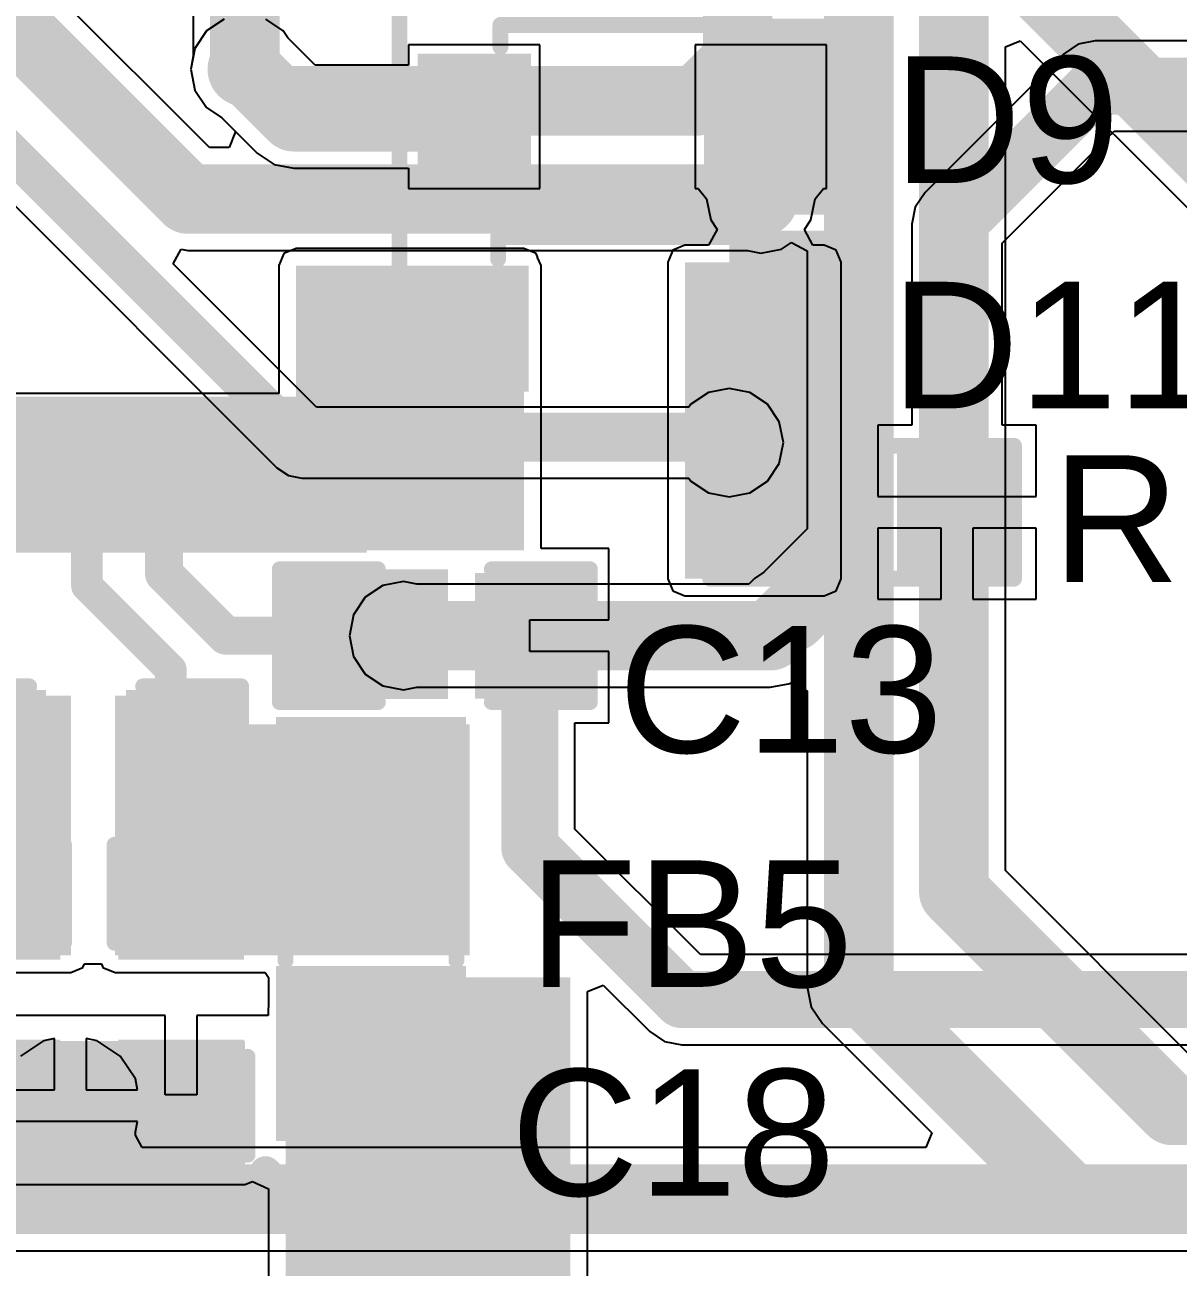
# Model space of a CAD drawing. Header units: millimetres. Extents: x -0.25 to 4.68, y -0.29 to 2.93.
# Drawn here: x 2.3955 to 2.7599, y 0.4534 to 0.846 of the extents above; entities that cross this region are included whole.
import ezdxf

# ---------------------------------------------------------------- set-up
doc = ezdxf.new("R2010")
doc.units = ezdxf.units.MM
doc.header["$MEASUREMENT"] = 0
for name, color, linetype in [('BottomLayer', 5, 'Continuous'), ('BottomSolder', 6, 'Continuous'), ('Mechanical1', 6, 'Continuous'), ('TopLayer', 1, 'Continuous'), ('TopOverlay', 2, 'Continuous'), ('TopPaste', 8, 'Continuous'), ('TopSolder', 216, 'Continuous'), ('ViaHoleLayer', 16, 'Continuous')]:
    doc.layers.add(name, color=color, linetype=linetype)
doc.styles.add('Arial', font='', dxfattribs={"height": 0.2})
doc.styles.get('Arial').set_extended_font_data('Arial')

# ---------------------------------------------------------------- blocks, each defined once
blk = doc.blocks.new('14_TSSOP_49')
at = {"layer": 'TopLayer'}
for points in [[(-0.12992, 0.08563), (-0.08858, 0.08563), (-0.08858, 0.06791), (-0.12992, 0.06791)], [(0.08858, 0.08563), (0.12992, 0.08563), (0.12992, 0.06791), (0.08858, 0.06791)], [(-0.12992, 0.06004), (-0.08858, 0.06004), (-0.08858, 0.04232), (-0.12992, 0.04232)], [(0.08858, 0.06004), (0.12992, 0.06004), (0.12992, 0.04232), (0.08858, 0.04232)], [(-0.12992, 0.03445), (-0.08858, 0.03445), (-0.08858, 0.01673), (-0.12992, 0.01673)], [(0.08858, 0.03445), (0.12992, 0.03445), (0.12992, 0.01673), (0.08858, 0.01673)], [(-0.12992, 0.00886), (-0.08858, 0.00886), (-0.08858, -0.00886), (-0.12992, -0.00886)], [(0.08858, 0.00886), (0.12992, 0.00886), (0.12992, -0.00886), (0.08858, -0.00886)], [(-0.12992, -0.01673), (-0.08858, -0.01673), (-0.08858, -0.03445), (-0.12992, -0.03445)], [(0.08858, -0.01673), (0.12992, -0.01673), (0.12992, -0.03445), (0.08858, -0.03445)], [(-0.12992, -0.04232), (-0.08858, -0.04232), (-0.08858, -0.06004), (-0.12992, -0.06004)], [(0.08858, -0.04232), (0.12992, -0.04232), (0.12992, -0.06004), (0.08858, -0.06004)], [(-0.12992, -0.06791), (-0.08858, -0.06791), (-0.08858, -0.08563), (-0.12992, -0.08563)], [(0.08858, -0.06791), (0.12992, -0.06791), (0.12992, -0.08563), (0.08858, -0.08563)]]:
    blk.add_hatch(color=1, dxfattribs=at).paths.add_polyline_path(points)
at = {"layer": 'TopOverlay'}
blk.add_hatch(color=2, dxfattribs=at).paths.add_polyline_path([(-0.08404, 0.068), (-0.07304, 0.068), (-0.07304, 0.086), (-0.08404, 0.086)])
at = {"layer": 'TopPaste'}
for points in [[(-0.12992, 0.08563), (-0.08858, 0.08563), (-0.08858, 0.06791), (-0.12992, 0.06791)], [(0.08858, 0.08563), (0.12992, 0.08563), (0.12992, 0.06791), (0.08858, 0.06791)], [(-0.12992, 0.06004), (-0.08858, 0.06004), (-0.08858, 0.04232), (-0.12992, 0.04232)], [(0.08858, 0.06004), (0.12992, 0.06004), (0.12992, 0.04232), (0.08858, 0.04232)], [(-0.12992, 0.03445), (-0.08858, 0.03445), (-0.08858, 0.01673), (-0.12992, 0.01673)], [(0.08858, 0.03445), (0.12992, 0.03445), (0.12992, 0.01673), (0.08858, 0.01673)], [(-0.12992, 0.00886), (-0.08858, 0.00886), (-0.08858, -0.00886), (-0.12992, -0.00886)], [(0.08858, 0.00886), (0.12992, 0.00886), (0.12992, -0.00886), (0.08858, -0.00886)], [(-0.12992, -0.01673), (-0.08858, -0.01673), (-0.08858, -0.03445), (-0.12992, -0.03445)], [(0.08858, -0.01673), (0.12992, -0.01673), (0.12992, -0.03445), (0.08858, -0.03445)], [(-0.12992, -0.04232), (-0.08858, -0.04232), (-0.08858, -0.06004), (-0.12992, -0.06004)], [(0.08858, -0.04232), (0.12992, -0.04232), (0.12992, -0.06004), (0.08858, -0.06004)], [(-0.12992, -0.06791), (-0.08858, -0.06791), (-0.08858, -0.08563), (-0.12992, -0.08563)], [(0.08858, -0.06791), (0.12992, -0.06791), (0.12992, -0.08563), (0.08858, -0.08563)]]:
    blk.add_hatch(color=8, dxfattribs=at).paths.add_polyline_path(points)
at = {"layer": 'TopSolder'}
for points in [[(-0.13392, 0.08963), (-0.08458, 0.08963), (-0.08458, 0.06391), (-0.13392, 0.06391)], [(0.08458, 0.08963), (0.13392, 0.08963), (0.13392, 0.06391), (0.08458, 0.06391)], [(-0.13392, 0.06404), (-0.08458, 0.06404), (-0.08458, 0.03832), (-0.13392, 0.03832)], [(0.08458, 0.06404), (0.13392, 0.06404), (0.13392, 0.03832), (0.08458, 0.03832)], [(-0.13392, 0.03845), (-0.08458, 0.03845), (-0.08458, 0.01273), (-0.13392, 0.01273)], [(0.08458, 0.03845), (0.13392, 0.03845), (0.13392, 0.01273), (0.08458, 0.01273)], [(-0.13392, 0.01286), (-0.08458, 0.01286), (-0.08458, -0.01286), (-0.13392, -0.01286)], [(0.08458, 0.01286), (0.13392, 0.01286), (0.13392, -0.01286), (0.08458, -0.01286)], [(-0.13392, -0.01273), (-0.08458, -0.01273), (-0.08458, -0.03845), (-0.13392, -0.03845)], [(0.08458, -0.01273), (0.13392, -0.01273), (0.13392, -0.03845), (0.08458, -0.03845)], [(-0.13392, -0.03832), (-0.08458, -0.03832), (-0.08458, -0.06404), (-0.13392, -0.06404)], [(0.08458, -0.03832), (0.13392, -0.03832), (0.13392, -0.06404), (0.08458, -0.06404)], [(-0.13392, -0.06391), (-0.08458, -0.06391), (-0.08458, -0.08963), (-0.13392, -0.08963)], [(0.08458, -0.06391), (0.13392, -0.06391), (0.13392, -0.08963), (0.08458, -0.08963)]]:
    blk.add_hatch(color=216, dxfattribs=at).paths.add_polyline_path(points)
at = {"layer": 'TopOverlay'}
for points, const_width in [([(-0.09, 0.1), (-0.09, 0.092)], 0.005), ([(-0.09, 0.1), (0.09, 0.1)], 0.005), ([(0.09, 0.1), (0.09, 0.092)], 0.005), ([(-0.141, 0.082), (-0.141, 0.072)], 0.00787), ([(-0.141, 0.082), (-0.136, 0.077)], 0.00787), ([(-0.136, 0.077), (-0.141, 0.072)], 0.00787), ([(-0.09, -0.092), (-0.09, -0.1)], 0.005), ([(0.09, -0.092), (0.09, -0.1)], 0.005), ([(-0.09, -0.1), (0.09, -0.1)], 0.005)]:
    blk.add_lwpolyline(points, dxfattribs=dict(at, const_width=const_width))
for points, const_width in [([(-0.09125, 0.1, 1), (-0.08875, 0.1, 1)], 0.0025), ([(-0.09125, 0.1, 1), (-0.08875, 0.1, 1)], 0.0025), ([(0.08875, 0.1, 1), (0.09125, 0.1, 1)], 0.0025), ([(0.08875, 0.1, 1), (0.09125, 0.1, 1)], 0.0025), ([(-0.09125, 0.092, 1), (-0.08875, 0.092, 1)], 0.0025), ([(0.08875, 0.092, 1), (0.09125, 0.092, 1)], 0.0025), ([(-0.14297, 0.082, 1), (-0.13903, 0.082, 1)], 0.00394), ([(-0.14297, 0.082, 1), (-0.13903, 0.082, 1)], 0.00394), ([(-0.13797, 0.077, 1), (-0.13403, 0.077, 1)], 0.00394), ([(-0.13797, 0.077, 1), (-0.13403, 0.077, 1)], 0.00394), ([(-0.14297, 0.072, 1), (-0.13903, 0.072, 1)], 0.00394), ([(-0.14297, 0.072, 1), (-0.13903, 0.072, 1)], 0.00394), ([(-0.09125, -0.092, 1), (-0.08875, -0.092, 1)], 0.0025), ([(0.08875, -0.092, 1), (0.09125, -0.092, 1)], 0.0025), ([(-0.09125, -0.1, 1), (-0.08875, -0.1, 1)], 0.0025), ([(-0.09125, -0.1, 1), (-0.08875, -0.1, 1)], 0.0025), ([(0.08875, -0.1, 1), (0.09125, -0.1, 1)], 0.0025), ([(0.08875, -0.1, 1), (0.09125, -0.1, 1)], 0.0025)]:
    blk.add_lwpolyline(points, format="xyb", close=True, dxfattribs=dict(at, const_width=const_width))
blk = doc.blocks.new('R___0603_87')
at = {"layer": 'TopLayer'}
for points in [[(-0.015, 0.0175), (-0.015, -0.0175), (-0.045, -0.0175), (-0.045, 0.0175)], [(0.045, 0.0175), (0.045, -0.0175), (0.015, -0.0175), (0.015, 0.0175)]]:
    blk.add_hatch(color=1, dxfattribs=at).paths.add_polyline_path(points)
at = {"layer": 'TopPaste'}
for points in [[(-0.015, 0.0175), (-0.015, -0.0175), (-0.045, -0.0175), (-0.045, 0.0175)], [(0.045, 0.0175), (0.045, -0.0175), (0.015, -0.0175), (0.015, 0.0175)]]:
    blk.add_hatch(color=8, dxfattribs=at).paths.add_polyline_path(points)
at = {"layer": 'TopSolder'}
for points in [[(-0.011, 0.0215), (-0.011, -0.0215), (-0.049, -0.0215), (-0.049, 0.0215)], [(0.049, 0.0215), (0.049, -0.0215), (0.011, -0.0215), (0.011, 0.0215)]]:
    blk.add_hatch(color=216, dxfattribs=at).paths.add_polyline_path(points)
at = {"layer": 'TopOverlay', "const_width": 0.005}
for points in [[(-0.048, 0.021), (-0.048, -0.021)], [(0.048, 0.021), (-0.048, 0.021)], [(0.048, 0.021), (0.048, -0.021)], [(0.048, -0.021), (-0.048, -0.021)]]:
    blk.add_lwpolyline(points, dxfattribs=at)
at = {"layer": 'TopOverlay', "const_width": 0.0025}
for points in [[(-0.04925, 0.021, 1), (-0.04675, 0.021, 1)], [(-0.04925, 0.021, 1), (-0.04675, 0.021, 1)], [(0.04675, 0.021, 1), (0.04925, 0.021, 1)], [(0.04675, 0.021, 1), (0.04925, 0.021, 1)], [(-0.04925, -0.021, 1), (-0.04675, -0.021, 1)], [(-0.04925, -0.021, 1), (-0.04675, -0.021, 1)], [(0.04675, -0.021, 1), (0.04925, -0.021, 1)], [(0.04675, -0.021, 1), (0.04925, -0.021, 1)]]:
    blk.add_lwpolyline(points, format="xyb", close=True, dxfattribs=at)
blk = doc.blocks.new('ZIO_101954_112')
at = {"layer": 'Mechanical1', "const_width": 0.005}
blk.add_lwpolyline([(-0.719, -1.74), (0.719, -1.74)], dxfattribs=at)
blk = doc.blocks.new('I___0805_130')
at = {"layer": 'TopLayer'}
for points in [[(-0.06299, 0.02598), (-0.01575, 0.02598), (-0.01575, -0.02598), (-0.06299, -0.02598)], [(0.01575, 0.02598), (0.06299, 0.02598), (0.06299, -0.02598), (0.01575, -0.02598)]]:
    blk.add_hatch(color=1, dxfattribs=at).paths.add_polyline_path(points)
at = {"layer": 'TopPaste'}
for points in [[(-0.06299, 0.02598), (-0.01575, 0.02598), (-0.01575, -0.02598), (-0.06299, -0.02598)], [(0.01575, 0.02598), (0.06299, 0.02598), (0.06299, -0.02598), (0.01575, -0.02598)]]:
    blk.add_hatch(color=8, dxfattribs=at).paths.add_polyline_path(points)
at = {"layer": 'TopSolder'}
for points in [[(-0.06699, 0.02998), (-0.01175, 0.02998), (-0.01175, -0.02998), (-0.06699, -0.02998)], [(0.01175, 0.02998), (0.06699, 0.02998), (0.06699, -0.02998), (0.01175, -0.02998)]]:
    blk.add_hatch(color=216, dxfattribs=at).paths.add_polyline_path(points)
at = {"layer": 'TopOverlay', "const_width": 0.005}
for points in [[(-0.01, 0.027), (0.01, 0.027)], [(-0.01, -0.027), (0.01, -0.027)]]:
    blk.add_lwpolyline(points, dxfattribs=at)
at = {"layer": 'TopOverlay', "const_width": 0.0025}
for points in [[(-0.01125, 0.027, 1), (-0.00875, 0.027, 1)], [(0.00875, 0.027, 1), (0.01125, 0.027, 1)], [(-0.01125, -0.027, 1), (-0.00875, -0.027, 1)], [(0.00875, -0.027, 1), (0.01125, -0.027, 1)]]:
    blk.add_lwpolyline(points, format="xyb", close=True, dxfattribs=at)
blk = doc.blocks.new('SOD_323_156')
at = {"layer": 'TopLayer'}
for points in [[(-0.02953, -0.01772), (-0.06102, -0.01772), (-0.06102, 0.01772), (-0.02953, 0.01772)], [(0.06102, -0.01772), (0.02953, -0.01772), (0.02953, 0.01772), (0.06102, 0.01772)]]:
    blk.add_hatch(color=1, dxfattribs=at).paths.add_polyline_path(points)
at = {"layer": 'TopOverlay'}
for points in [[(-0.079, 0.019), (-0.036, 0.019), (-0.036, 0.031), (-0.079, 0.031)], [(-0.079, -0.02), (-0.062, -0.02), (-0.062, 0.02), (-0.079, 0.02)], [(-0.079, -0.031), (-0.036, -0.031), (-0.036, -0.019), (-0.079, -0.019)]]:
    blk.add_hatch(color=2, dxfattribs=at).paths.add_polyline_path(points)
at = {"layer": 'TopPaste'}
for points in [[(-0.02953, -0.01772), (-0.06102, -0.01772), (-0.06102, 0.01772), (-0.02953, 0.01772)], [(0.06102, -0.01772), (0.02953, -0.01772), (0.02953, 0.01772), (0.06102, 0.01772)]]:
    blk.add_hatch(color=8, dxfattribs=at).paths.add_polyline_path(points)
at = {"layer": 'TopSolder'}
for points in [[(-0.02736, -0.01988), (-0.06319, -0.01988), (-0.06319, 0.01988), (-0.02736, 0.01988)], [(0.06319, -0.01988), (0.02736, -0.01988), (0.02736, 0.01988), (0.06319, 0.01988)]]:
    blk.add_hatch(color=216, dxfattribs=at).paths.add_polyline_path(points)
at = {"layer": 'TopOverlay', "const_width": 0.005}
for points in [[(0.037, 0.029), (-0.036, 0.029)], [(0.037, 0.029), (0.037, 0.022)], [(0.037, -0.022), (0.037, -0.029)], [(0.037, -0.029), (-0.036, -0.029)]]:
    blk.add_lwpolyline(points, dxfattribs=at)
at = {"layer": 'TopOverlay', "const_width": 0.0025}
for points in [[(-0.03725, 0.029, 1), (-0.03475, 0.029, 1)], [(0.03575, 0.029, 1), (0.03825, 0.029, 1)], [(0.03575, 0.029, 1), (0.03825, 0.029, 1)], [(0.03575, 0.022, 1), (0.03825, 0.022, 1)], [(0.03575, -0.022, 1), (0.03825, -0.022, 1)], [(-0.03725, -0.029, 1), (-0.03475, -0.029, 1)], [(0.03575, -0.029, 1), (0.03825, -0.029, 1)], [(0.03575, -0.029, 1), (0.03825, -0.029, 1)]]:
    blk.add_lwpolyline(points, format="xyb", close=True, dxfattribs=at)
blk = doc.blocks.new('SOD_323_158')
at = {"layer": 'TopLayer'}
for points in [[(-0.02953, -0.01772), (-0.06102, -0.01772), (-0.06102, 0.01772), (-0.02953, 0.01772)], [(0.06102, -0.01772), (0.02953, -0.01772), (0.02953, 0.01772), (0.06102, 0.01772)]]:
    blk.add_hatch(color=1, dxfattribs=at).paths.add_polyline_path(points)
at = {"layer": 'TopOverlay'}
for points in [[(-0.079, 0.019), (-0.036, 0.019), (-0.036, 0.031), (-0.079, 0.031)], [(-0.079, -0.02), (-0.062, -0.02), (-0.062, 0.02), (-0.079, 0.02)], [(-0.079, -0.031), (-0.036, -0.031), (-0.036, -0.019), (-0.079, -0.019)]]:
    blk.add_hatch(color=2, dxfattribs=at).paths.add_polyline_path(points)
at = {"layer": 'TopPaste'}
for points in [[(-0.02953, -0.01772), (-0.06102, -0.01772), (-0.06102, 0.01772), (-0.02953, 0.01772)], [(0.06102, -0.01772), (0.02953, -0.01772), (0.02953, 0.01772), (0.06102, 0.01772)]]:
    blk.add_hatch(color=8, dxfattribs=at).paths.add_polyline_path(points)
at = {"layer": 'TopSolder'}
for points in [[(-0.02736, -0.01988), (-0.06319, -0.01988), (-0.06319, 0.01988), (-0.02736, 0.01988)], [(0.06319, -0.01988), (0.02736, -0.01988), (0.02736, 0.01988), (0.06319, 0.01988)]]:
    blk.add_hatch(color=216, dxfattribs=at).paths.add_polyline_path(points)
at = {"layer": 'TopOverlay', "const_width": 0.005}
for points in [[(0.037, 0.029), (-0.036, 0.029)], [(0.037, 0.029), (0.037, 0.022)], [(0.037, -0.022), (0.037, -0.029)], [(0.037, -0.029), (-0.036, -0.029)]]:
    blk.add_lwpolyline(points, dxfattribs=at)
at = {"layer": 'TopOverlay', "const_width": 0.0025}
for points in [[(-0.03725, 0.029, 1), (-0.03475, 0.029, 1)], [(0.03575, 0.029, 1), (0.03825, 0.029, 1)], [(0.03575, 0.029, 1), (0.03825, 0.029, 1)], [(0.03575, 0.022, 1), (0.03825, 0.022, 1)], [(0.03575, -0.022, 1), (0.03825, -0.022, 1)], [(-0.03725, -0.029, 1), (-0.03475, -0.029, 1)], [(0.03575, -0.029, 1), (0.03825, -0.029, 1)], [(0.03575, -0.029, 1), (0.03825, -0.029, 1)]]:
    blk.add_lwpolyline(points, format="xyb", close=True, dxfattribs=at)
blk = doc.blocks.new('C___0603_199')
at = {"layer": 'TopLayer'}
for points in [[(-0.015, 0.0175), (-0.015, -0.0175), (-0.045, -0.0175), (-0.045, 0.0175)], [(0.045, 0.0175), (0.045, -0.0175), (0.015, -0.0175), (0.015, 0.0175)]]:
    blk.add_hatch(color=1, dxfattribs=at).paths.add_polyline_path(points)
at = {"layer": 'TopPaste'}
for points in [[(-0.015, 0.0175), (-0.015, -0.0175), (-0.045, -0.0175), (-0.045, 0.0175)], [(0.045, 0.0175), (0.045, -0.0175), (0.015, -0.0175), (0.015, 0.0175)]]:
    blk.add_hatch(color=8, dxfattribs=at).paths.add_polyline_path(points)
at = {"layer": 'TopSolder'}
for points in [[(-0.01264, 0.01986), (-0.01264, -0.01986), (-0.04736, -0.01986), (-0.04736, 0.01986)], [(0.04736, 0.01986), (0.04736, -0.01986), (0.01264, -0.01986), (0.01264, 0.01986)]]:
    blk.add_hatch(color=216, dxfattribs=at).paths.add_polyline_path(points)
at = {"layer": 'TopOverlay', "const_width": 0.005}
for points in [[(-0.049, -0.021), (-0.049, 0.021)], [(-0.018, 0.021), (-0.049, 0.021)], [(0.049, 0.021), (0.018, 0.021)], [(0.049, -0.021), (0.049, 0.021)], [(-0.018, -0.021), (-0.049, -0.021)], [(0.049, -0.021), (0.018, -0.021)]]:
    blk.add_lwpolyline(points, dxfattribs=at)
at = {"layer": 'TopOverlay', "const_width": 0.0025}
for points in [[(-0.05025, 0.021, 1), (-0.04775, 0.021, 1)], [(-0.05025, 0.021, 1), (-0.04775, 0.021, 1)], [(-0.01925, 0.021, 1), (-0.01675, 0.021, 1)], [(0.01675, 0.021, 1), (0.01925, 0.021, 1)], [(0.04775, 0.021, 1), (0.05025, 0.021, 1)], [(0.04775, 0.021, 1), (0.05025, 0.021, 1)], [(-0.05025, -0.021, 1), (-0.04775, -0.021, 1)], [(-0.05025, -0.021, 1), (-0.04775, -0.021, 1)], [(-0.01925, -0.021, 1), (-0.01675, -0.021, 1)], [(0.01675, -0.021, 1), (0.01925, -0.021, 1)], [(0.04775, -0.021, 1), (0.05025, -0.021, 1)], [(0.04775, -0.021, 1), (0.05025, -0.021, 1)]]:
    blk.add_lwpolyline(points, format="xyb", close=True, dxfattribs=at)
blk = doc.blocks.new('C___0603_201')
at = {"layer": 'TopLayer'}
for points in [[(-0.015, 0.0175), (-0.015, -0.0175), (-0.045, -0.0175), (-0.045, 0.0175)], [(0.045, 0.0175), (0.045, -0.0175), (0.015, -0.0175), (0.015, 0.0175)]]:
    blk.add_hatch(color=1, dxfattribs=at).paths.add_polyline_path(points)
at = {"layer": 'TopPaste'}
for points in [[(-0.015, 0.0175), (-0.015, -0.0175), (-0.045, -0.0175), (-0.045, 0.0175)], [(0.045, 0.0175), (0.045, -0.0175), (0.015, -0.0175), (0.015, 0.0175)]]:
    blk.add_hatch(color=8, dxfattribs=at).paths.add_polyline_path(points)
at = {"layer": 'TopSolder'}
for points in [[(-0.01264, 0.01986), (-0.01264, -0.01986), (-0.04736, -0.01986), (-0.04736, 0.01986)], [(0.04736, 0.01986), (0.04736, -0.01986), (0.01264, -0.01986), (0.01264, 0.01986)]]:
    blk.add_hatch(color=216, dxfattribs=at).paths.add_polyline_path(points)
at = {"layer": 'TopOverlay', "const_width": 0.005}
for points in [[(-0.049, -0.021), (-0.049, 0.021)], [(-0.049, 0.021), (-0.018, 0.021)], [(0.018, 0.021), (0.049, 0.021)], [(0.049, -0.021), (0.049, 0.021)], [(-0.049, -0.021), (-0.018, -0.021)], [(0.018, -0.021), (0.049, -0.021)]]:
    blk.add_lwpolyline(points, dxfattribs=at)
at = {"layer": 'TopOverlay', "const_width": 0.0025}
for points in [[(-0.05025, 0.021, 1), (-0.04775, 0.021, 1)], [(-0.05025, 0.021, 1), (-0.04775, 0.021, 1)], [(-0.01925, 0.021, 1), (-0.01675, 0.021, 1)], [(0.01675, 0.021, 1), (0.01925, 0.021, 1)], [(0.04775, 0.021, 1), (0.05025, 0.021, 1)], [(0.04775, 0.021, 1), (0.05025, 0.021, 1)], [(-0.05025, -0.021, 1), (-0.04775, -0.021, 1)], [(-0.05025, -0.021, 1), (-0.04775, -0.021, 1)], [(-0.01925, -0.021, 1), (-0.01675, -0.021, 1)], [(0.01675, -0.021, 1), (0.01925, -0.021, 1)], [(0.04775, -0.021, 1), (0.05025, -0.021, 1)], [(0.04775, -0.021, 1), (0.05025, -0.021, 1)]]:
    blk.add_lwpolyline(points, format="xyb", close=True, dxfattribs=at)
blk = doc.blocks.new('C___0603_203')
at = {"layer": 'TopLayer'}
for points in [[(-0.015, 0.0175), (-0.015, -0.0175), (-0.045, -0.0175), (-0.045, 0.0175)], [(0.045, 0.0175), (0.045, -0.0175), (0.015, -0.0175), (0.015, 0.0175)]]:
    blk.add_hatch(color=1, dxfattribs=at).paths.add_polyline_path(points)
at = {"layer": 'TopPaste'}
for points in [[(-0.015, 0.0175), (-0.015, -0.0175), (-0.045, -0.0175), (-0.045, 0.0175)], [(0.045, 0.0175), (0.045, -0.0175), (0.015, -0.0175), (0.015, 0.0175)]]:
    blk.add_hatch(color=8, dxfattribs=at).paths.add_polyline_path(points)
at = {"layer": 'TopSolder'}
for points in [[(-0.01264, 0.01986), (-0.01264, -0.01986), (-0.04736, -0.01986), (-0.04736, 0.01986)], [(0.04736, 0.01986), (0.04736, -0.01986), (0.01264, -0.01986), (0.01264, 0.01986)]]:
    blk.add_hatch(color=216, dxfattribs=at).paths.add_polyline_path(points)
at = {"layer": 'TopOverlay', "const_width": 0.005}
for points in [[(-0.049, 0.021), (-0.049, -0.021)], [(-0.049, 0.021), (-0.018, 0.021)], [(0.018, 0.021), (0.049, 0.021)], [(0.049, 0.021), (0.049, -0.021)], [(-0.049, -0.021), (-0.018, -0.021)], [(0.018, -0.021), (0.049, -0.021)]]:
    blk.add_lwpolyline(points, dxfattribs=at)
at = {"layer": 'TopOverlay', "const_width": 0.0025}
for points in [[(-0.05025, 0.021, 1), (-0.04775, 0.021, 1)], [(-0.05025, 0.021, 1), (-0.04775, 0.021, 1)], [(-0.01925, 0.021, 1), (-0.01675, 0.021, 1)], [(0.01675, 0.021, 1), (0.01925, 0.021, 1)], [(0.04775, 0.021, 1), (0.05025, 0.021, 1)], [(0.04775, 0.021, 1), (0.05025, 0.021, 1)], [(-0.05025, -0.021, 1), (-0.04775, -0.021, 1)], [(-0.05025, -0.021, 1), (-0.04775, -0.021, 1)], [(-0.01925, -0.021, 1), (-0.01675, -0.021, 1)], [(0.01675, -0.021, 1), (0.01925, -0.021, 1)], [(0.04775, -0.021, 1), (0.05025, -0.021, 1)], [(0.04775, -0.021, 1), (0.05025, -0.021, 1)]]:
    blk.add_lwpolyline(points, format="xyb", close=True, dxfattribs=at)
blk = doc.blocks.new('C___0603_204')
at = {"layer": 'TopLayer'}
for points in [[(-0.015, 0.0175), (-0.015, -0.0175), (-0.045, -0.0175), (-0.045, 0.0175)], [(0.045, 0.0175), (0.045, -0.0175), (0.015, -0.0175), (0.015, 0.0175)]]:
    blk.add_hatch(color=1, dxfattribs=at).paths.add_polyline_path(points)
at = {"layer": 'TopPaste'}
for points in [[(-0.015, 0.0175), (-0.015, -0.0175), (-0.045, -0.0175), (-0.045, 0.0175)], [(0.045, 0.0175), (0.045, -0.0175), (0.015, -0.0175), (0.015, 0.0175)]]:
    blk.add_hatch(color=8, dxfattribs=at).paths.add_polyline_path(points)
at = {"layer": 'TopSolder'}
for points in [[(-0.01264, 0.01986), (-0.01264, -0.01986), (-0.04736, -0.01986), (-0.04736, 0.01986)], [(0.04736, 0.01986), (0.04736, -0.01986), (0.01264, -0.01986), (0.01264, 0.01986)]]:
    blk.add_hatch(color=216, dxfattribs=at).paths.add_polyline_path(points)
at = {"layer": 'TopOverlay', "const_width": 0.005}
for points in [[(-0.018, 0.021), (-0.049, 0.021)], [(-0.049, 0.021), (-0.049, -0.021)], [(0.049, 0.021), (0.018, 0.021)], [(0.049, 0.021), (0.049, -0.021)], [(-0.018, -0.021), (-0.049, -0.021)], [(0.049, -0.021), (0.018, -0.021)]]:
    blk.add_lwpolyline(points, dxfattribs=at)
at = {"layer": 'TopOverlay', "const_width": 0.0025}
for points in [[(-0.05025, 0.021, 1), (-0.04775, 0.021, 1)], [(-0.05025, 0.021, 1), (-0.04775, 0.021, 1)], [(-0.01925, 0.021, 1), (-0.01675, 0.021, 1)], [(0.01675, 0.021, 1), (0.01925, 0.021, 1)], [(0.04775, 0.021, 1), (0.05025, 0.021, 1)], [(0.04775, 0.021, 1), (0.05025, 0.021, 1)], [(-0.05025, -0.021, 1), (-0.04775, -0.021, 1)], [(-0.05025, -0.021, 1), (-0.04775, -0.021, 1)], [(-0.01925, -0.021, 1), (-0.01675, -0.021, 1)], [(0.01675, -0.021, 1), (0.01925, -0.021, 1)], [(0.04775, -0.021, 1), (0.05025, -0.021, 1)], [(0.04775, -0.021, 1), (0.05025, -0.021, 1)]]:
    blk.add_lwpolyline(points, format="xyb", close=True, dxfattribs=at)

msp = doc.modelspace()

# ---------------------------------------------------------------- hatches: boundary and pattern name
at = {"layer": 'BottomLayer'}
h = msp.add_hatch(color=5, dxfattribs=at)
edge = h.paths.add_edge_path()
edge.add_arc((2.465, 0.832), 0.01181, 0, 360)
h = msp.add_hatch(color=5, dxfattribs=at)
edge = h.paths.add_edge_path()
edge.add_arc((2.628, 0.791), 0.01181, 0, 360)
h = msp.add_hatch(color=5, dxfattribs=at)
edge = h.paths.add_edge_path()
edge.add_arc((2.618, 0.714), 0.01181, 0, 360)
h = msp.add_hatch(color=5, dxfattribs=at)
edge = h.paths.add_edge_path()
edge.add_arc((2.51514, 0.653), 0.01181, 0, 360)
h = msp.add_hatch(color=5, dxfattribs=at)
edge = h.paths.add_edge_path()
edge.add_arc((2.40982, 0.50445), 0.01181, 0, 360)
at = {"layer": 'BottomSolder'}
h = msp.add_hatch(color=6, dxfattribs=at)
edge = h.paths.add_edge_path()
edge.add_arc((2.465, 0.832), 0.00591, 0, 360)
h = msp.add_hatch(color=6, dxfattribs=at)
edge = h.paths.add_edge_path()
edge.add_arc((2.628, 0.791), 0.00591, 0, 360)
h = msp.add_hatch(color=6, dxfattribs=at)
edge = h.paths.add_edge_path()
edge.add_arc((2.618, 0.714), 0.00591, 0, 360)
h = msp.add_hatch(color=6, dxfattribs=at)
edge = h.paths.add_edge_path()
edge.add_arc((2.51514, 0.653), 0.00591, 0, 360)
h = msp.add_hatch(color=6, dxfattribs=at)
edge = h.paths.add_edge_path()
edge.add_arc((2.40982, 0.50445), 0.00591, 0, 360)
at = {"layer": 'TopLayer'}
h = msp.add_hatch(color=1, dxfattribs=at)
edge = h.paths.add_edge_path()
edge.add_arc((2.465, 0.832), 0.01181, 0, 360)
h = msp.add_hatch(color=1, dxfattribs=at)
edge = h.paths.add_edge_path()
edge.add_arc((2.628, 0.791), 0.01181, 0, 360)
for points in [[(2.48114, 0.67995), (2.55314, 0.67995), (2.55314, 0.76995), (2.48114, 0.76995)], [(2.604, 0.671), (2.648, 0.671), (2.648, 0.771), (2.604, 0.771)], [(2.476, 0.633), (2.52914, 0.633), (2.52914, 0.674), (2.476, 0.674)], [(2.41, 0.634), (2.289, 0.634), (2.289, 0.552), (2.41, 0.552)], [(2.42396, 0.616), (2.465, 0.616), (2.465, 0.634), (2.42396, 0.634)], [(2.42396, 0.552), (2.536, 0.552), (2.536, 0.62495), (2.42396, 0.62495)], [(2.47782, 0.29895), (2.56782, 0.29895), (2.56782, 0.545), (2.47782, 0.545)], [(2.369, 0.48495), (2.465, 0.48495), (2.465, 0.52495), (2.369, 0.52495)]]:
    msp.add_hatch(color=1, dxfattribs=at).paths.add_polyline_path(points)
h = msp.add_hatch(color=1, dxfattribs=at)
edge = h.paths.add_edge_path()
edge.add_arc((2.618, 0.714), 0.01181, 0, 360)
h = msp.add_hatch(color=1, dxfattribs=at)
edge = h.paths.add_edge_path()
edge.add_arc((2.51514, 0.653), 0.01181, 0, 360)
h = msp.add_hatch(color=1, dxfattribs=at)
edge = h.paths.add_edge_path()
edge.add_arc((2.40982, 0.50445), 0.01181, 0, 360)
at = {"layer": 'TopSolder'}
h = msp.add_hatch(color=216, dxfattribs=at)
edge = h.paths.add_edge_path()
edge.add_arc((2.465, 0.832), 0.00591, 0, 360)
h = msp.add_hatch(color=216, dxfattribs=at)
edge = h.paths.add_edge_path()
edge.add_arc((2.628, 0.791), 0.00591, 0, 360)
h = msp.add_hatch(color=216, dxfattribs=at)
edge = h.paths.add_edge_path()
edge.add_arc((2.618, 0.714), 0.00591, 0, 360)
h = msp.add_hatch(color=216, dxfattribs=at)
edge = h.paths.add_edge_path()
edge.add_arc((2.51514, 0.653), 0.00591, 0, 360)
h = msp.add_hatch(color=216, dxfattribs=at)
edge = h.paths.add_edge_path()
edge.add_arc((2.40982, 0.50445), 0.00591, 0, 360)
at = {"layer": 'ViaHoleLayer'}
h = msp.add_hatch(color=16, dxfattribs=at)
edge = h.paths.add_edge_path()
edge.add_arc((2.465, 0.832), 0.00591, 0, 360)
h = msp.add_hatch(color=16, dxfattribs=at)
edge = h.paths.add_edge_path()
edge.add_arc((2.628, 0.791), 0.00591, 0, 360)
h = msp.add_hatch(color=16, dxfattribs=at)
edge = h.paths.add_edge_path()
edge.add_arc((2.618, 0.714), 0.00591, 0, 360)
h = msp.add_hatch(color=16, dxfattribs=at)
edge = h.paths.add_edge_path()
edge.add_arc((2.51514, 0.653), 0.00591, 0, 360)
h = msp.add_hatch(color=16, dxfattribs=at)
edge = h.paths.add_edge_path()
edge.add_arc((2.40982, 0.50445), 0.00591, 0, 360)

# ---------------------------------------------------------------- linework, layer by layer
at = {"layer": 'BottomLayer'}
for p, q in [((2.44869, 0.96184), (2.44869, 0.83616)), ((2.45376, 0.80731), (2.34414, 0.91693)), ((2.70531, 0.83908), (2.70993, 0.841)), ((2.70993, 0.841), (2.84846, 0.70246)), ((2.70531, 0.57876), (2.70531, 0.83908)), ((2.44869, 0.83616), (2.44786, 0.832)), ((2.44786, 0.832), (2.44917, 0.82544)), ((2.44917, 0.82544), (2.45288, 0.81988)), ((2.36389, 0.81725), (2.47507, 0.70607)), ((2.45288, 0.81988), (2.45773, 0.81664)), ((2.45773, 0.81664), (2.46206, 0.81231)), ((2.46206, 0.81231), (2.45999, 0.80731)), ((2.45999, 0.80731), (2.45376, 0.80731)), ((2.44235, 0.77051), (2.44481, 0.77512)), ((2.44481, 0.77512), (2.447, 0.77469)), ((2.447, 0.77469), (2.62384, 0.77469)), ((2.62384, 0.77469), (2.628, 0.77386)), ((2.628, 0.77386), (2.63456, 0.77516)), ((2.63456, 0.77516), (2.63769, 0.77725)), ((2.63769, 0.77725), (2.64269, 0.77458)), ((2.64269, 0.77458), (2.64269, 0.68676)), ((2.48765, 0.72522), (2.44235, 0.77051)), ((2.618, 0.73114), (2.61144, 0.72984)), ((2.62456, 0.72984), (2.618, 0.73114)), ((2.61144, 0.72984), (2.60588, 0.72612)), ((2.63012, 0.72612), (2.62456, 0.72984)), ((2.60528, 0.72522), (2.48765, 0.72522)), ((2.60588, 0.72612), (2.60528, 0.72522)), ((2.63384, 0.72056), (2.63012, 0.72612)), ((2.63514, 0.714), (2.63384, 0.72056)), ((2.63384, 0.70744), (2.63514, 0.714)), ((2.63012, 0.70188), (2.63384, 0.70744)), ((2.47507, 0.70607), (2.47507, 0.70607)), ((2.47507, 0.70607), (2.47871, 0.70364)), ((2.47871, 0.70364), (2.483, 0.70278)), ((2.483, 0.70278), (2.483, 0.70278)), ((2.483, 0.70278), (2.60528, 0.70278)), ((2.60528, 0.70278), (2.60588, 0.70188)), ((2.60588, 0.70188), (2.61144, 0.69816)), ((2.62456, 0.69816), (2.63012, 0.70188)), ((2.61144, 0.69816), (2.618, 0.69686)), ((2.618, 0.69686), (2.62456, 0.69816)), ((2.64269, 0.68676), (2.62898, 0.67305)), ((2.62898, 0.67305), (2.62596, 0.67104)), ((2.50858, 0.66884), (2.50302, 0.66512)), ((2.51514, 0.67014), (2.50858, 0.66884)), ((2.5193, 0.66931), (2.51514, 0.67014)), ((2.62424, 0.66931), (2.5193, 0.66931)), ((2.62596, 0.67104), (2.62424, 0.66931)), ((2.50302, 0.66512), (2.4993, 0.65956)), ((2.4993, 0.65956), (2.498, 0.653)), ((2.498, 0.653), (2.4993, 0.64644)), ((2.4993, 0.64644), (2.50302, 0.64088)), ((2.50302, 0.64088), (2.50858, 0.63716)), ((2.50858, 0.63716), (2.51514, 0.63586)), ((2.51514, 0.63586), (2.5193, 0.63669)), ((2.5193, 0.63669), (2.631, 0.63669)), ((2.631, 0.63669), (2.63724, 0.63793)), ((2.63724, 0.63793), (2.63769, 0.63822)), ((2.63769, 0.63822), (2.64269, 0.63555)), ((2.64269, 0.63555), (2.64269, 0.542)), ((2.76476, 0.51931), (2.70531, 0.57876)), ((2.64269, 0.542), (2.64393, 0.53576)), ((2.64393, 0.53576), (2.64746, 0.53046)), ((2.64746, 0.53046), (2.68205, 0.49588)), ((2.40131, 0.52499), (2.3941, 0.52017)), ((2.40482, 0.52569), (2.40131, 0.52499)), ((2.40482, 0.50945), (2.40482, 0.52569)), ((2.41833, 0.52499), (2.41482, 0.52569)), ((2.41482, 0.52569), (2.41482, 0.50945)), ((2.42555, 0.52017), (2.41833, 0.52499)), ((2.43037, 0.51296), (2.42555, 0.52017)), ((2.43107, 0.50945), (2.43037, 0.51296)), ((2.38858, 0.50945), (2.40482, 0.50945)), ((2.41482, 0.50945), (2.43107, 0.50945)), ((2.43107, 0.49945), (2.38858, 0.49945)), ((2.43043, 0.49626), (2.43107, 0.49945)), ((2.43046, 0.49518), (2.43043, 0.49626)), ((2.43255, 0.49126), (2.43046, 0.49518)), ((2.68205, 0.49588), (2.68013, 0.49126)), ((2.68013, 0.49126), (2.43255, 0.49126)), ((2.0029, 0.45864), (3.22484, 0.45864))]:
    msp.add_line(p, q, dxfattribs=at)
for points, const_width in [([(2.689, 0.572), (2.689, 1.109)], 0.022), ([(2.465, 0.832), (2.465, 0.966)], 0.022), ([(2.32782, 0.91018), (2.447, 0.791)], 0.022), ([(2.294, 0.903), (2.483, 0.714)], 0.012), ([(2.659, 0.68), (2.659, 0.884)], 0.022), ([(2.62069, 0.83489), (2.62069, 0.87369)], 0.022), ([(2.71682, 0.85718), (2.86, 0.714)], 0.022), ([(2.6078, 0.822), (2.62069, 0.83489)], 0.022), ([(2.46425, 0.832), (2.46544, 0.832)], 0.022), ([(2.46544, 0.832), (2.47544, 0.822)], 0.022), ([(2.47544, 0.822), (2.6078, 0.822)], 0.022), ([(2.447, 0.791), (2.628, 0.791)], 0.022), ([(2.483, 0.714), (2.618, 0.714)], 0.012), ([(2.638, 0.659), (2.659, 0.68)], 0.022), ([(2.659, 0.542), (2.659, 0.68)], 0.022), ([(2.631, 0.653), (2.6375, 0.6595)], 0.022), ([(2.51514, 0.653), (2.631, 0.653)], 0.022), ([(2.689, 0.572), (2.758, 0.503)], 0.022), ([(2.659, 0.542), (2.72605, 0.47495)], 0.022), ([(2.758, 0.503), (3.44687, 0.503)], 0.022), ([(1.99905, 0.47495), (2.72605, 0.47495)], 0.022), ([(2.72605, 0.47495), (3.229, 0.47495)], 0.022)]:
    msp.add_lwpolyline(points, dxfattribs=dict(at, const_width=const_width))
for points, const_width in [([(2.61519, 0.83489, 1), (2.62619, 0.83489, 1)], 0.011), ([(2.61519, 0.83489, 1), (2.62619, 0.83489, 1)], 0.011), ([(2.45875, 0.832, 1), (2.46975, 0.832, 1)], 0.011), ([(2.4595, 0.832, 1), (2.4705, 0.832, 1)], 0.011), ([(2.45994, 0.832, 1), (2.47094, 0.832, 1)], 0.011), ([(2.45994, 0.832, 1), (2.47094, 0.832, 1)], 0.011), ([(2.46994, 0.822, 1), (2.48094, 0.822, 1)], 0.011), ([(2.46994, 0.822, 1), (2.48094, 0.822, 1)], 0.011), ([(2.6023, 0.822, 1), (2.6133, 0.822, 1)], 0.011), ([(2.6023, 0.822, 1), (2.6133, 0.822, 1)], 0.011), ([(2.4415, 0.791, 1), (2.4525, 0.791, 1)], 0.011), ([(2.4415, 0.791, 1), (2.4525, 0.791, 1)], 0.011), ([(2.6225, 0.791, 1), (2.6335, 0.791, 1)], 0.011), ([(2.48, 0.714, 1), (2.486, 0.714, 1)], 0.006), ([(2.48, 0.714, 1), (2.486, 0.714, 1)], 0.006), ([(2.615, 0.714, 1), (2.621, 0.714, 1)], 0.006), ([(2.6535, 0.68, 1), (2.6645, 0.68, 1)], 0.011), ([(2.6535, 0.68, 1), (2.6645, 0.68, 1)], 0.011), ([(2.6535, 0.68, 1), (2.6645, 0.68, 1)], 0.011), ([(2.632, 0.6595, 1), (2.643, 0.6595, 1)], 0.011), ([(2.6325, 0.659, 1), (2.6435, 0.659, 1)], 0.011), ([(2.50964, 0.653, 1), (2.52064, 0.653, 1)], 0.011), ([(2.6255, 0.653, 1), (2.6365, 0.653, 1)], 0.011), ([(2.6255, 0.653, 1), (2.6365, 0.653, 1)], 0.011), ([(2.6835, 0.572, 1), (2.6945, 0.572, 1)], 0.011), ([(2.6835, 0.572, 1), (2.6945, 0.572, 1)], 0.011), ([(2.6535, 0.542, 1), (2.6645, 0.542, 1)], 0.011), ([(2.6535, 0.542, 1), (2.6645, 0.542, 1)], 0.011), ([(2.7525, 0.503, 1), (2.7635, 0.503, 1)], 0.011), ([(2.7525, 0.503, 1), (2.7635, 0.503, 1)], 0.011), ([(2.72055, 0.47495, 1), (2.73155, 0.47495, 1)], 0.011), ([(2.72055, 0.47495, 1), (2.73155, 0.47495, 1)], 0.011), ([(2.72055, 0.47495, 1), (2.73155, 0.47495, 1)], 0.011)]:
    msp.add_lwpolyline(points, format="xyb", close=True, dxfattribs=dict(at, const_width=const_width))
at = {"layer": 'TopLayer'}
for p, q in [((2.45288, 0.84412), (2.44917, 0.83856)), ((2.45844, 0.84784), (2.45288, 0.84412)), ((2.47712, 0.84412), (2.47156, 0.84784)), ((2.47859, 0.84192), (2.47712, 0.84412)), ((2.4872, 0.83331), (2.47859, 0.84192)), ((2.73369, 0.84096), (2.72823, 0.83988)), ((2.82769, 0.84096), (2.73369, 0.84096)), ((2.73369, 0.84096), (2.73369, 0.84096)), ((2.44917, 0.83856), (2.44786, 0.832)), ((2.5582, 0.83972), (2.5167, 0.83972)), ((2.5167, 0.83972), (2.5167, 0.83331)), ((2.5582, 0.79428), (2.5582, 0.83972)), ((2.64875, 0.83972), (2.60725, 0.83972)), ((2.60725, 0.83972), (2.60725, 0.79428)), ((2.64875, 0.79428), (2.64875, 0.83972)), ((2.7236, 0.83678), (2.67991, 0.79309)), ((2.72823, 0.83988), (2.7236, 0.83678)), ((2.7236, 0.83678), (2.7236, 0.83678)), ((2.5167, 0.83331), (2.4872, 0.83331)), ((2.44786, 0.832), (2.44917, 0.82544)), ((2.44917, 0.82544), (2.45288, 0.81988)), ((2.45288, 0.81988), (2.45773, 0.81664)), ((2.45773, 0.81664), (2.46891, 0.80546)), ((2.70427, 0.77709), (2.7396, 0.81242)), ((2.7396, 0.81242), (2.78817, 0.81242)), ((2.46891, 0.80546), (2.4742, 0.80193)), ((2.4742, 0.80193), (2.48044, 0.80069)), ((2.48044, 0.80069), (2.5167, 0.80069)), ((2.5167, 0.80069), (2.5167, 0.79428)), ((2.5167, 0.79428), (2.5582, 0.79428)), ((2.60725, 0.79428), (2.60816, 0.79428)), ((2.60816, 0.79428), (2.61086, 0.791)), ((2.64514, 0.791), (2.64784, 0.79428)), ((2.64784, 0.79428), (2.64875, 0.79428)), ((2.67991, 0.79309), (2.67681, 0.78846)), ((2.61086, 0.791), (2.61216, 0.78444)), ((2.64384, 0.78444), (2.64514, 0.791)), ((2.67681, 0.78846), (2.67573, 0.783)), ((2.61419, 0.78141), (2.61152, 0.77641)), ((2.61216, 0.78444), (2.61419, 0.78141)), ((2.64181, 0.78141), (2.64384, 0.78444)), ((2.64448, 0.77641), (2.64181, 0.78141)), ((2.67573, 0.783), (2.67573, 0.783)), ((2.67573, 0.783), (2.67573, 0.7195)), ((2.47731, 0.77378), (2.47573, 0.76995)), ((2.48114, 0.77536), (2.47731, 0.77378)), ((2.55314, 0.77536), (2.48114, 0.77536)), ((2.55697, 0.77378), (2.55314, 0.77536)), ((2.55741, 0.77272), (2.55697, 0.77378)), ((2.60017, 0.77483), (2.59859, 0.771)), ((2.604, 0.77641), (2.60017, 0.77483)), ((2.61152, 0.77641), (2.604, 0.77641)), ((2.648, 0.77641), (2.64448, 0.77641)), ((2.65183, 0.77483), (2.648, 0.77641)), ((2.65341, 0.771), (2.65183, 0.77483)), ((2.70427, 0.7195), (2.70427, 0.77709)), ((2.47573, 0.76995), (2.47573, 0.72958)), ((2.55747, 0.77272), (2.55741, 0.77272)), ((2.55747, 0.77256), (2.55747, 0.77272)), ((2.55855, 0.76995), (2.55747, 0.77256)), ((2.55855, 0.6805), (2.55855, 0.76995)), ((2.59859, 0.771), (2.59859, 0.671)), ((2.65341, 0.671), (2.65341, 0.771)), ((2.47573, 0.72958), (2.37386, 0.72958)), ((2.67573, 0.7195), (2.665, 0.7195)), ((2.665, 0.7195), (2.665, 0.697)), ((2.715, 0.7195), (2.70427, 0.7195)), ((2.715, 0.697), (2.715, 0.7195)), ((2.665, 0.697), (2.69, 0.697)), ((2.69, 0.697), (2.715, 0.697)), ((2.685, 0.687), (2.665, 0.687)), ((2.665, 0.687), (2.665, 0.6645)), ((2.685, 0.6645), (2.685, 0.687)), ((2.715, 0.687), (2.695, 0.687)), ((2.695, 0.687), (2.695, 0.6645)), ((2.715, 0.6645), (2.715, 0.687)), ((2.58, 0.6805), (2.55855, 0.6805)), ((2.58, 0.658), (2.58, 0.6805)), ((2.59859, 0.671), (2.60017, 0.66717)), ((2.65183, 0.66717), (2.65341, 0.671)), ((2.60017, 0.66717), (2.604, 0.66559)), ((2.604, 0.66559), (2.648, 0.66559)), ((2.648, 0.66559), (2.65183, 0.66717)), ((2.665, 0.6645), (2.685, 0.6645)), ((2.695, 0.6645), (2.715, 0.6645)), ((2.555, 0.648), (2.555, 0.658)), ((2.555, 0.658), (2.58, 0.658)), ((2.58, 0.648), (2.555, 0.648)), ((2.58, 0.6255), (2.58, 0.648)), ((2.56927, 0.59191), (2.56927, 0.6255)), ((2.56927, 0.6255), (2.58, 0.6255)), ((2.60891, 0.55227), (2.56927, 0.59191)), ((2.78265, 0.55227), (2.60891, 0.55227)), ((2.35123, 0.54659), (2.41, 0.54659)), ((2.41, 0.54659), (2.41383, 0.54817)), ((2.41383, 0.54817), (2.41428, 0.54925)), ((2.41428, 0.54925), (2.41969, 0.54925)), ((2.41969, 0.54925), (2.42013, 0.54817)), ((2.42013, 0.54817), (2.42396, 0.54659)), ((2.42396, 0.54659), (2.47135, 0.54659)), ((2.47135, 0.54659), (2.47241, 0.545)), ((2.47241, 0.545), (2.47241, 0.53791)), ((2.57323, 0.54051), (2.57823, 0.54258)), ((2.57823, 0.54258), (2.59291, 0.52791)), ((2.47241, 0.53791), (2.47232, 0.53295)), ((2.57323, 0.35318), (2.57323, 0.54051)), ((2.41432, 0.53295), (2.39182, 0.53295)), ((2.41732, 0.53295), (2.41432, 0.53295)), ((2.41432, 0.53295), (2.41432, 0.53295)), ((2.43982, 0.53295), (2.41732, 0.53295)), ((2.41732, 0.53295), (2.41732, 0.53295)), ((2.43982, 0.50795), (2.43982, 0.53295)), ((2.46741, 0.53295), (2.44982, 0.53295)), ((2.44982, 0.53295), (2.44982, 0.50795)), ((2.47232, 0.53295), (2.46741, 0.53295)), ((2.59291, 0.52791), (2.59291, 0.52791)), ((2.59291, 0.52791), (2.59754, 0.52481)), ((2.59754, 0.52481), (2.603, 0.52373)), ((2.603, 0.52373), (2.603, 0.52373)), ((2.603, 0.52373), (2.79112, 0.52373)), ((2.44982, 0.50795), (2.43982, 0.50795)), ((2.369, 0.47954), (2.465, 0.47954)), ((2.465, 0.47954), (2.46741, 0.48053)), ((2.46741, 0.48053), (2.47241, 0.47817)), ((2.47241, 0.47817), (2.47241, 0.47798)), ((2.47241, 0.47798), (2.47241, 0.41136))]:
    msp.add_line(p, q, dxfattribs=at)
for points, const_width in [([(2.465, 0.832), (2.46544, 0.832)], 0.022), ([(2.46544, 0.832), (2.48044, 0.817)], 0.022), ([(2.69, 0.783), (2.73369, 0.82669)], 0.018), ([(2.73369, 0.82669), (2.82769, 0.82669)], 0.018), ([(2.48044, 0.817), (2.53745, 0.817)], 0.022), ([(2.628, 0.791), (2.628, 0.817)], 0.022), ([(2.69, 0.692), (2.69, 0.783)], 0.018), ([(2.49059, 0.70391), (2.49059, 0.719)], 0.012), ([(2.43941, 0.67259), (2.43941, 0.70391)], 0.012), ([(2.49059, 0.69091), (2.49059, 0.70391)], 0.012), ([(2.4148, 0.68992), (2.41508, 0.68965)], 0.01), ([(2.41508, 0.66878), (2.41508, 0.68965)], 0.01), ([(2.43941, 0.67259), (2.459, 0.653)], 0.012), ([(2.41508, 0.66878), (2.44157, 0.64229)], 0.01), ([(2.555, 0.586), (2.555, 0.653)], 0.018), ([(2.459, 0.653), (2.495, 0.653)], 0.012), ([(2.44157, 0.62343), (2.44157, 0.64229)], 0.01), ([(2.44157, 0.62343), (2.449, 0.616)], 0.01), ([(2.555, 0.586), (2.603, 0.538)], 0.018), ([(2.603, 0.538), (2.79112, 0.538)], 0.018)]:
    msp.add_lwpolyline(points, dxfattribs=dict(at, const_width=const_width))
for points, const_width in [([(2.4595, 0.832, 1), (2.4705, 0.832, 1)], 0.011), ([(2.45994, 0.832, 1), (2.47094, 0.832, 1)], 0.011), ([(2.45994, 0.832, 1), (2.47094, 0.832, 1)], 0.011), ([(2.72919, 0.82669, 1), (2.73819, 0.82669, 1)], 0.009), ([(2.72919, 0.82669, 1), (2.73819, 0.82669, 1)], 0.009), ([(2.47494, 0.817, 1), (2.48594, 0.817, 1)], 0.011), ([(2.47494, 0.817, 1), (2.48594, 0.817, 1)], 0.011), ([(2.53195, 0.817, 1), (2.54295, 0.817, 1)], 0.011), ([(2.6225, 0.817, 1), (2.6335, 0.817, 1)], 0.011), ([(2.6225, 0.791, 1), (2.6335, 0.791, 1)], 0.011), ([(2.6855, 0.783, 1), (2.6945, 0.783, 1)], 0.009), ([(2.6855, 0.783, 1), (2.6945, 0.783, 1)], 0.009), ([(2.48759, 0.719, 1), (2.49359, 0.719, 1)], 0.006), ([(2.43641, 0.70391, 1), (2.44241, 0.70391, 1)], 0.006), ([(2.48759, 0.70391, 1), (2.49359, 0.70391, 1)], 0.006), ([(2.48759, 0.70391, 1), (2.49359, 0.70391, 1)], 0.006), ([(2.6855, 0.692, 1), (2.6945, 0.692, 1)], 0.009), ([(2.4123, 0.68992, 1), (2.4173, 0.68992, 1)], 0.005), ([(2.48759, 0.69091, 1), (2.49359, 0.69091, 1)], 0.006), ([(2.41258, 0.68965, 1), (2.41758, 0.68965, 1)], 0.005), ([(2.41258, 0.68965, 1), (2.41758, 0.68965, 1)], 0.005), ([(2.43641, 0.67259, 1), (2.44241, 0.67259, 1)], 0.006), ([(2.43641, 0.67259, 1), (2.44241, 0.67259, 1)], 0.006), ([(2.41258, 0.66878, 1), (2.41758, 0.66878, 1)], 0.005), ([(2.41258, 0.66878, 1), (2.41758, 0.66878, 1)], 0.005), ([(2.5505, 0.653, 1), (2.5595, 0.653, 1)], 0.009), ([(2.456, 0.653, 1), (2.462, 0.653, 1)], 0.006), ([(2.456, 0.653, 1), (2.462, 0.653, 1)], 0.006), ([(2.492, 0.653, 1), (2.498, 0.653, 1)], 0.006), ([(2.43907, 0.64229, 1), (2.44407, 0.64229, 1)], 0.005), ([(2.43907, 0.64229, 1), (2.44407, 0.64229, 1)], 0.005), ([(2.43907, 0.62343, 1), (2.44407, 0.62343, 1)], 0.005), ([(2.43907, 0.62343, 1), (2.44407, 0.62343, 1)], 0.005), ([(2.4465, 0.616, 1), (2.4515, 0.616, 1)], 0.005), ([(2.5505, 0.586, 1), (2.5595, 0.586, 1)], 0.009), ([(2.5505, 0.586, 1), (2.5595, 0.586, 1)], 0.009), ([(2.5985, 0.538, 1), (2.6075, 0.538, 1)], 0.009), ([(2.5985, 0.538, 1), (2.6075, 0.538, 1)], 0.009)]:
    msp.add_lwpolyline(points, format="xyb", close=True, dxfattribs=dict(at, const_width=const_width))
at = {"layer": 'TopOverlay', "const_width": 0.01}
for points in [[(2.4715, 0.4835), (2.48, 0.475)], [(2.48, 0.475), (2.543, 0.475)]]:
    msp.add_lwpolyline(points, dxfattribs=at)
at = {"layer": 'TopOverlay', "const_width": 0.005}
for points in [[(2.469, 0.4835, 1), (2.474, 0.4835, 1)], [(2.4775, 0.475, 1), (2.4825, 0.475, 1)], [(2.4775, 0.475, 1), (2.4825, 0.475, 1)], [(2.5405, 0.475, 1), (2.5455, 0.475, 1)]]:
    msp.add_lwpolyline(points, format="xyb", close=True, dxfattribs=at)

# ---------------------------------------------------------------- block references
for name, p in [('ZIO_101954_112', (2.245, 2.22)), ('C___0603_201', (2.41482, 0.616))]:
    msp.add_blockref(name, p)
for name, p, rotation in [('14_TSSOP_49', (2.41382, 0.81316), 90), ('SOD_323_158', (2.58272, 0.817), 180), ('SOD_323_156', (2.582, 0.75), 180), ('R___0603_87', (2.66, 0.692), 180), ('C___0603_204', (2.525, 0.653), 180), ('I___0805_130', (2.50482, 0.56032), 90), ('C___0603_203', (2.38682, 0.53795), 90), ('C___0603_199', (2.44482, 0.53795), 270)]:
    msp.add_blockref(name, p, dxfattribs=dict(rotation=rotation))

# ---------------------------------------------------------------- texts
at = {"layer": 'TopOverlay', "style": 'Arial'}
for s, p in [('D9', (2.66995, 0.79606)), ('D11', (2.66923, 0.72483)), ('R13', (2.72002, 0.67001)), ('C13', (2.58302, 0.61601)), ('FB5', (2.55468, 0.54201)), ('C18', (2.54902, 0.47601))]:
    msp.add_text(s, height=0.04, dxfattribs=at).set_placement(p)
msp.add_text('-TH2+', height=0.059055, rotation=360, dxfattribs=at).set_placement((2.73342, 0.41195))

doc.saveas('drawing.dxf')
